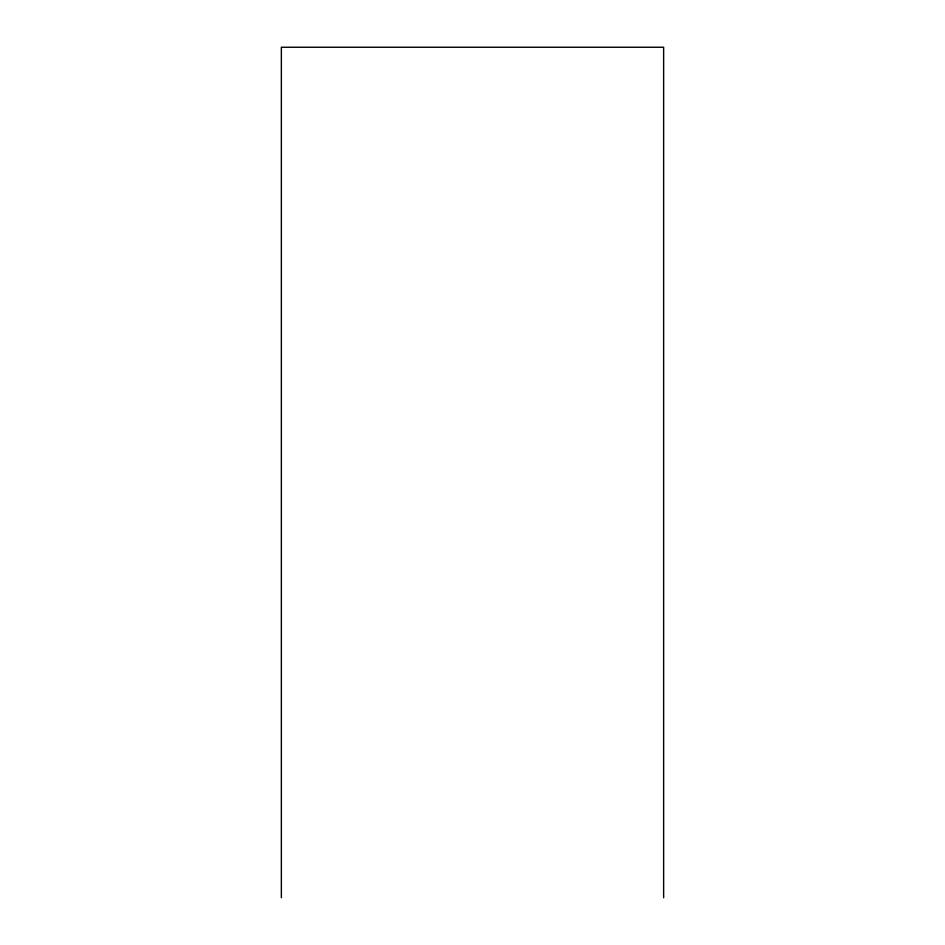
<?xml version="1.0" encoding="UTF-8"?>
<svg xmlns="http://www.w3.org/2000/svg" width="945" height="945" viewBox="0 0 945 945"><rect width="100%" height="100%" fill="white"/><g stroke="black" fill="none" stroke-linecap="round" stroke-linejoin="round"><path stroke-width="1.42" d="M663.638 897.75L663.638 47.25L281.362 47.25L281.362 897.75"/></g></svg>
